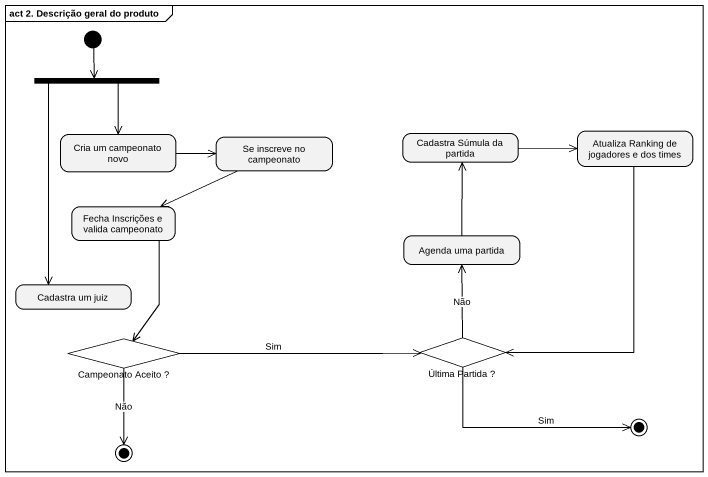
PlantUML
@startuml
mainframe act 2. Descrição geral do produto
hide empty description
state fork1 <<fork>>
state "Cria um campeonato novo" as Cria_um_campeonato_novo
state "Se inscreve no campeonato" as Se_inscreve_no_campeonato
state "Cadastra Súmula da partida" as Cadastra_Súmula_da_partida
state "Atualiza Ranking de jogadores e dos times" as Atualiza_Ranking_de
state "Fecha Inscrições e valida campeonato" as Fecha_Inscrições_e_valida
state "Agenda uma partida" as Agenda_uma_partida
state "Cadastra um juiz" as Cadastra_um_juiz
state "Campeonato Aceito ?" as Campeonato_Aceito <<choice>>
state "Última Partida ?" as Última_Partida <<choice>>
state final1 <<end>>
state final2 <<end>>
[*] --> fork1
fork1 --> Cria_um_campeonato_novo
fork1 --> Cadastra_um_juiz
Cria_um_campeonato_novo -right-> Se_inscreve_no_campeonato
Se_inscreve_no_campeonato -left-> Fecha_Inscrições_e_valida
Cadastra_Súmula_da_partida -right-> Atualiza_Ranking_de
Atualiza_Ranking_de --> Última_Partida
Fecha_Inscrições_e_valida --> Campeonato_Aceito
Agenda_uma_partida -up-> Cadastra_Súmula_da_partida
Campeonato_Aceito -right-> Última_Partida : Sim
Campeonato_Aceito --> final2 : Não
Última_Partida -up-> Agenda_uma_partida : Não
Última_Partida -right-> final1 : Sim
@enduml
